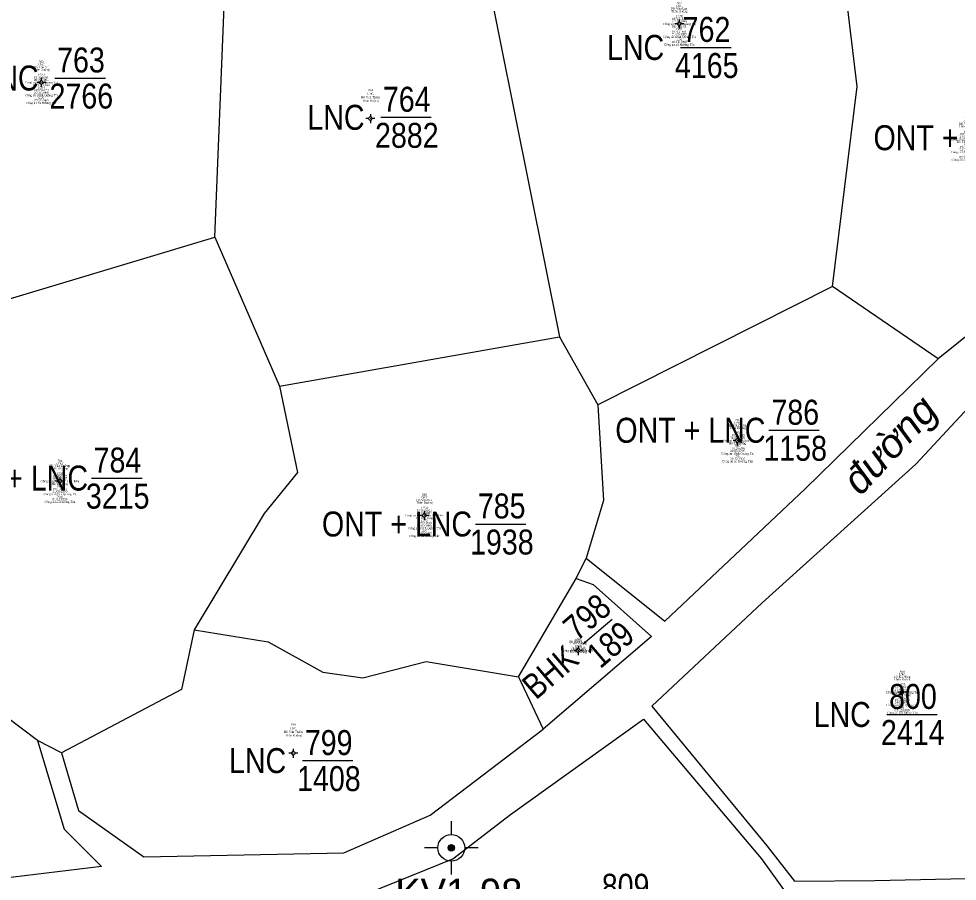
# Model space of a CAD drawing. Header units: metres. Extents: x 545779 to 547235, y 1841259 to 1843294.
# Drawn here: x 546032.5 to 546164.1, y 1842059.5 to 1842180.4 of the extents above; entities that cross this region are included whole.
import ezdxf
from ezdxf.enums import TextEntityAlignment as Align

# ---------------------------------------------------------------- set-up
doc = ezdxf.new("R2010")
doc.units = ezdxf.units.M
doc.header["$MEASUREMENT"] = 0
for name, color, linetype, lineweight in [('Level 10', 7, 'Continuous', 0), ('Level 11', 7, 'Continuous', 0), ('Level 13', 7, 'Continuous', 0), ('Level 15', 7, 'Continuous', 0), ('Level 23', 7, 'Continuous', 0), ('Level 28', 7, 'Continuous', 0), ('Level 8', 7, 'Continuous', 0)]:
    doc.layers.add(name, color=color, linetype=linetype, lineweight=lineweight)
doc.styles.add('Style-univcd', font='univcd.shx')
doc.styles.add('Style-Vnariali', font='Vnariali.shx')
doc.styles.add('Style-vnarialNarrowI', font='vnarialNarrowI.shx')
doc.styles.add('Style-Vntimei', font='Vntimei.shx')

# ---------------------------------------------------------------- blocks, each defined once
blk = doc.blocks.new('DKCDV')
at = {"layer": 'Level 8', "linetype": 'Continuous', "lineweight": 0}
h = blk.add_hatch(color=7, dxfattribs=at)
edge = h.paths.add_edge_path()
edge.add_arc((-0.0025, 0), 1.500009, 0, 360)
at = {"layer": 'Level 8', "color": 1, "linetype": 'Continuous', "lineweight": 0}
for p, q in [((0, 12.500078), (0, 6.266706)), ((-6.233372, 0), (-12.500078, 0)), ((12.500078, 0), (6.266706, 0)), ((0, -6.266706), (0, -12.500078))]:
    blk.add_line(p, q, dxfattribs=at)
for radius in [6.250039, 1.500009]:
    blk.add_circle((-0.0025, 0), radius, dxfattribs=at)
blk = doc.blocks.new('N_THUA_1003')
at = {"layer": 'Level 13', "color": 230, "linetype": 'Continuous', "lineweight": 13, "flags": 128}
blk.add_lwpolyline([(-2.61, 0), (4.49, 0)], dxfattribs=at)
at = {"layer": 'Level 13', "color": 230, "linetype": 'Continuous', "lineweight": 0, "style": 'Style-vnarialNarrowI'}
blk.add_text('762', height=3.49998, dxfattribs=at).set_placement((1.057816, 0.78), align=Align.CENTER)
blk.add_text('LNC ', height=3.49998, dxfattribs=at).set_placement((-3.771418, -0.00001), align=Align.MIDDLE_RIGHT)
blk.add_text('4165', height=3.49998, dxfattribs=at).set_placement((1.083684, -0.78002), align=Align.TOP_CENTER)
blk = doc.blocks.new('N_THUA_1004')
at = {"layer": 'Level 13', "color": 230, "linetype": 'Continuous', "lineweight": 13, "flags": 128}
blk.add_lwpolyline([(-2.61, 0), (4.52, 0)], dxfattribs=at)
at = {"layer": 'Level 13', "color": 230, "linetype": 'Continuous', "lineweight": 0, "style": 'Style-vnarialNarrowI'}
blk.add_text('763', height=3.49998, dxfattribs=at).set_placement((1.059485, 0.78), align=Align.CENTER)
blk.add_text('LNC ', height=3.49998, dxfattribs=at).set_placement((-3.771418, -0.00001), align=Align.MIDDLE_RIGHT)
blk.add_text('2766', height=3.49998, dxfattribs=at).set_placement((1.113631, -0.78002), align=Align.TOP_CENTER)
blk = doc.blocks.new('N_THUA_1005')
at = {"layer": 'Level 13', "color": 230, "linetype": 'Continuous', "lineweight": 13, "flags": 128}
blk.add_lwpolyline([(-2.62, 0), (4.46, 0)], dxfattribs=at)
at = {"layer": 'Level 13', "color": 230, "linetype": 'Continuous', "lineweight": 0, "style": 'Style-vnarialNarrowI'}
blk.add_text('764', height=3.49998, dxfattribs=at).set_placement((1.027401, 0.78), align=Align.CENTER)
blk.add_text('LNC ', height=3.49998, dxfattribs=at).set_placement((-3.771418, -0.00001), align=Align.MIDDLE_RIGHT)
blk.add_text('2882', height=3.49998, dxfattribs=at).set_placement((1.042668, -0.78002), align=Align.TOP_CENTER)
blk = doc.blocks.new('N_THUA_1038')
at = {"layer": 'Level 13', "color": 230, "linetype": 'Continuous', "lineweight": 13, "flags": 128}
blk.add_lwpolyline([(-2.837459, 0.003595), (2.482777, -0.003146)], dxfattribs=at)
at = {"layer": 'Level 13', "color": 230, "linetype": 'Continuous', "lineweight": 0, "style": 'Style-vnarialNarrowI'}
blk.add_text('798', height=3.499917, rotation=0.000087, dxfattribs=at).set_placement((-0.013407, 0.781192), align=Align.CENTER)
blk.add_text('BHK ', height=3.499917, rotation=0.000087, dxfattribs=at).set_placement((-3.71496, 0.001003), align=Align.MIDDLE_RIGHT)
blk.add_text('189', height=3.499917, rotation=0.000087, dxfattribs=at).set_placement((-0.034579, -0.779804), align=Align.TOP_CENTER)
blk = doc.blocks.new('N_THUA_1039')
at = {"layer": 'Level 13', "color": 230, "linetype": 'Continuous', "lineweight": 13, "flags": 128}
blk.add_lwpolyline([(-2.61, 0), (4.47, 0)], dxfattribs=at)
at = {"layer": 'Level 13', "color": 230, "linetype": 'Continuous', "lineweight": 0, "style": 'Style-vnarialNarrowI'}
blk.add_text('799', height=3.49998, dxfattribs=at).set_placement((1.07329, 0.78), align=Align.CENTER)
blk.add_text('LNC ', height=3.49998, dxfattribs=at).set_placement((-3.771418, -0.00001), align=Align.MIDDLE_RIGHT)
blk.add_text('1408', height=3.49998, dxfattribs=at).set_placement((1.103083, -0.78002), align=Align.TOP_CENTER)
blk = doc.blocks.new('N_THUA_1040')
at = {"layer": 'Level 13', "color": 230, "linetype": 'Continuous', "lineweight": 13, "flags": 128}
blk.add_lwpolyline([(-2.62, 0), (4.4, 0)], dxfattribs=at)
at = {"layer": 'Level 13', "color": 230, "linetype": 'Continuous', "lineweight": 0, "style": 'Style-vnarialNarrowI'}
blk.add_text('800', height=3.49998, dxfattribs=at).set_placement((1.024692, 0.78), align=Align.CENTER)
blk.add_text('LNC ', height=3.49998, dxfattribs=at).set_placement((-3.771418, -0.00001), align=Align.MIDDLE_RIGHT)
blk.add_text('2414', height=3.49998, dxfattribs=at).set_placement((0.992253, -0.78002), align=Align.TOP_CENTER)
blk = doc.blocks.new('N_THUA_1047')
at = {"layer": 'Level 13', "color": 230, "linetype": 'Continuous', "lineweight": 13, "flags": 128}
blk.add_lwpolyline([(-2.62, 0), (4.4, 0)], dxfattribs=at)
at = {"layer": 'Level 13', "color": 230, "linetype": 'Continuous', "lineweight": 0, "style": 'Style-vnarialNarrowI'}
blk.add_text('809', height=3.49998, dxfattribs=at).set_placement((1.03329, 0.78), align=Align.CENTER)
blk.add_text('LNC ', height=3.49998, dxfattribs=at).set_placement((-3.771418, -0.00001), align=Align.MIDDLE_RIGHT)
blk.add_text('1779', height=3.49998, dxfattribs=at).set_placement((1.028142, -0.78002), align=Align.TOP_CENTER)
blk = doc.blocks.new('CENTRD')
at = {"layer": 'Level 11', "linetype": 'Continuous', "lineweight": 0}
h = blk.add_hatch(color=3, dxfattribs=at)
edge = h.paths.add_edge_path()
edge.add_arc((-0.0025, 0), 1.500056, 0, 360)
at = {"layer": 'Level 11', "color": 3, "linetype": 'Continuous', "lineweight": 0}
for p, q in [((-6.200231, 0), (-12.600469, 0)), ((0, 6.200231), (-6.200231, 0)), ((-6.200231, 0), (0, -6.200231)), ((0, 12.600469), (0, 6.200231)), ((6.200231, 0), (0, 6.200231)), ((0, -6.200231), (6.200231, 0)), ((12.400462, 0), (6.200231, 0)), ((0, -6.200231), (0, -12.600469))]:
    blk.add_line(p, q, dxfattribs=at)

msp = doc.modelspace()

# ---------------------------------------------------------------- linework, layer by layer
at = {"layer": 'Level 10', "color": 7, "linetype": 'Continuous', "lineweight": 0, "flags": 128}
for points in [[(546093.71, 1842208.73), (546108.32, 1842135.83)], [(546059.98, 1842149.83), (546062.12, 1842201.88)], [(546146.61, 1842142.9), (546150.09, 1842170.92), (546148.4, 1842184.98), (546152.59, 1842192.32)], [(546192.1, 1842157.38), (546161.44, 1842132.75)], [(546013.1, 1842135.74), (546059.98, 1842149.83)], [(546059.98, 1842149.83), (546069.05, 1842128.91)], [(546146.61, 1842142.9), (546113.7, 1842126.31)], [(546161.44, 1842132.75), (546146.61, 1842142.9)], [(546069.05, 1842128.91), (546108.32, 1842135.83)], [(546108.32, 1842135.83), (546113.7, 1842126.31)], [(546112.08, 1842104.78), (546123.11, 1842095.94), (546142.78, 1842114.5), (546161.44, 1842132.75)], [(546171.89, 1842132.61), (546158.28, 1842117.98), (546136.75, 1842098.49), (546121.27, 1842084.02), (546137.46, 1842064.36), (546141.27, 1842059.49), (546152.53, 1842059.58), (546186.62, 1842060.31), (546188.93, 1842064.3), (546189.31, 1842074.68)], [(546069.05, 1842128.91), (546071.61, 1842116.8), (546066.9, 1842111.06), (546057.11, 1842094.74)], [(546113.7, 1842126.31), (546114.48, 1842112.89), (546112.08, 1842104.78)], [(546110.65, 1842101.94), (546112.08, 1842104.78)], [(546102.6, 1842088.11), (546110.65, 1842101.94)], [(546110.65, 1842101.94), (546113.04, 1842101.07), (546121.24, 1842093.78), (546106.03, 1842080.79)], [(546057.11, 1842094.74), (546055.31, 1842086.35), (546038.5, 1842077.47)], [(546057.11, 1842094.74), (546067.5, 1842093.03), (546075.13, 1842088.8), (546080.75, 1842087.98), (546089.65, 1842090.28), (546102.6, 1842088.11)], [(546035.13, 1842079.19), (546019.63, 1842090.88)], [(546102.6, 1842088.11), (546106.03, 1842080.79)], [(546081.21, 1842036.76), (546076.69, 1842043.4), (546069.69, 1842049.63), (546067.69, 1842055.31), (546075.49, 1842055.35), (546093.36, 1842062.6), (546101.45, 1842068.8), (546120.12, 1842082.18), (546136.64, 1842062.62), (546141.41, 1842055.95)], [(546038.5, 1842077.47), (546040.88, 1842069.38), (546050.04, 1842062.88), (546078.08, 1842063.42), (546090.18, 1842068.71), (546106.03, 1842080.79)], [(546035.13, 1842079.19), (546038.89, 1842066.75), (546044.12, 1842061.53), (546005.52, 1842056.85), (546000, 1842056.39)], [(546038.5, 1842077.47), (546035.13, 1842079.19)]]:
    msp.add_lwpolyline(points, dxfattribs=at)
at = {"layer": 'Level 13', "color": 230, "linetype": 'Continuous', "lineweight": 13, "flags": 128}
for points in [[(546137.67, 1842122.72), (546144.75, 1842122.72)], [(546042.69, 1842116.01), (546049.79, 1842116.01)], [(546096.54, 1842109.57), (546103.62, 1842109.57)]]:
    msp.add_lwpolyline(points, dxfattribs=at)
at = {"layer": 'Level 23', "color": 12, "linetype": 'Continuous', "lineweight": 0, "flags": 128}
for points in [[(546192.1, 1842157.38), (546161.44, 1842132.75)], [(546112.08, 1842104.78), (546123.11, 1842095.94), (546142.78, 1842114.5), (546161.44, 1842132.75)], [(546171.89, 1842132.61), (546158.28, 1842117.98), (546136.75, 1842098.49), (546121.27, 1842084.02), (546137.46, 1842064.36), (546141.27, 1842059.49), (546152.53, 1842059.58), (546186.62, 1842060.31), (546188.93, 1842064.3), (546189.31, 1842074.68)], [(546110.65, 1842101.94), (546112.08, 1842104.78)], [(546110.65, 1842101.94), (546113.04, 1842101.07), (546121.24, 1842093.78), (546106.03, 1842080.79)], [(546081.21, 1842036.76), (546076.69, 1842043.4), (546069.69, 1842049.63), (546067.69, 1842055.31), (546075.49, 1842055.35), (546093.36, 1842062.6), (546101.45, 1842068.8), (546120.12, 1842082.18), (546136.64, 1842062.62), (546141.41, 1842055.95)], [(546038.5, 1842077.47), (546040.88, 1842069.38), (546050.04, 1842062.88), (546078.08, 1842063.42), (546090.18, 1842068.71), (546106.03, 1842080.79)], [(546035.13, 1842079.19), (546038.89, 1842066.75), (546044.12, 1842061.53), (546005.52, 1842056.85), (546000, 1842056.39)], [(546038.5, 1842077.47), (546035.13, 1842079.19)]]:
    msp.add_lwpolyline(points, dxfattribs=at)

# ---------------------------------------------------------------- block references
at = {"layer": 'Level 11', "color": 3, "linetype": 'Continuous', "lineweight": 0, "xscale": 0.049998, "yscale": 0.049998, "zscale": 0.049998}
for p in [(546125.13, 1842179.72), (546035.67, 1842171.52), (546081.82, 1842166.45), (546133.29, 1842121.27), (546038.28, 1842115.57), (546089.38, 1842110.78), (546110.95, 1842091.82), (546156.37, 1842085.98), (546071, 1842077.42)]:
    msp.add_blockref('CENTRD', p, dxfattribs=at)
at = {"layer": 'Level 13', "color": 230, "linetype": 'Continuous', "lineweight": 0}
for name, p in [('N_THUA_1003', (546127.89, 1842176.42)), ('N_THUA_1004', (546040.17, 1842172.13)), ('N_THUA_1005', (546085.88, 1842166.62)), ('N_THUA_1040', (546156.87, 1842082.85)), ('N_THUA_1039', (546074.89, 1842076.38)), ('N_THUA_1047', (546116.57, 1842056.22))]:
    msp.add_blockref(name, p, dxfattribs=at)
at = {"layer": 'Level 13', "color": 230, "linetype": 'Continuous', "lineweight": 0, "xscale": 1.000001, "yscale": 1.000001, "zscale": 1.000001, "rotation": 40.498677}
msp.add_blockref('N_THUA_1038', (546113.83, 1842094.62), dxfattribs=at)
at = {"layer": 'Level 8', "color": 1, "linetype": 'Continuous', "lineweight": 0, "xscale": 0.299998, "yscale": 0.299998, "zscale": 0.299998}
msp.add_blockref('DKCDV', (546093.16, 1842064.14), dxfattribs=at)

# ---------------------------------------------------------------- texts
at = {"layer": 'Level 13', "color": 230, "linetype": 'Continuous', "lineweight": 0, "style": 'Style-vnarialNarrowI'}
for p in [(546173.41, 1842163.76), (546137.21, 1842122.72), (546042.22, 1842116.01), (546096.07, 1842109.57)]:
    msp.add_text('ONT + LNC', height=3.5, dxfattribs=at).set_placement(p, align=Align.MIDDLE_RIGHT)
for s, p in [('786', (546141.39, 1842123.5)), ('784', (546046.35, 1842116.79)), ('785', (546100.22, 1842110.35))]:
    msp.add_text(s, height=3.5, dxfattribs=at).set_placement(p, align=Align.CENTER)
for s, p in [('1158', (546141.38, 1842121.94)), ('3215', (546046.38, 1842115.23)), ('1938', (546100.25, 1842108.79))]:
    msp.add_text(s, height=3.5, dxfattribs=at).set_placement(p, align=Align.TOP_CENTER)
at = {"layer": 'Level 15', "color": 3, "linetype": 'Continuous', "lineweight": 0, "char_height": 0.3, "attachment_point": 5, "style": 'Style-Vntimei'}
for s, insert, line_spacing_factor in [('762\\PLNC\\PHå V¨n L¹c\\PTh«n Ruéng\\P \\P1978\\P197121873\\P21/09/1999\\PC«ng an t∅nh Qu¶ng TrÞ\\PHå ThÞ HÒ\\P1981\\P197121851\\P21/09/1999\\PC«ng an t∅nh Qu¶ng TrÞ\\P22/6\\P02/12/1998\\PC«ng an x· H\xadíng T©n\\P', (546125.13, 1842179.67), 0.72), ('763\\PLNC\\PHå V¨n M×\\PTh«n Ruéng\\P \\P1983\\P197156381\\P08/09/2001\\PC«ng an t∅nh Qu¶ng TrÞ\\PHå ThÞ Ch¸o\\P1984\\P197236273\\P24/02/2006\\PC«ng an t∅nh Qu¶ng TrÞ\\P65/6\\P27/07/2005\\PC«ng an x· H\xadíng T©n\\P', (546035.67, 1842171.47), 0.72), ('765\\PONT\\PHå V¨n Lai\\PTh«n Ruéng\\P \\P1958\\P197121536\\P21/09/1999\\PC«ng an t∅nh Qu¶ng TrÞ\\PHå ThÞ Ra Cun\\P1954\\P197121853\\P21/09/1999\\PC«ng an t∅nh Qu¶ng TrÞ\\P24/6\\P02/12/1998\\PC«ng an x· H\xadíng T©n\\P', (546165.47, 1842163.5), 0.72), ('786\\PONT\\PHå Ka CLing\\PTh«n Ruéng\\P \\P1978\\P197121815\\P24/09/1999\\PC«ng an t∅nh Qu¶ng TrÞ\\PHå ThÞ Bong\\P1982\\P197236296\\P24/02/2006\\PC«ng an t∅nh Qu¶ng TrÞ\\P7/6\\P01/12/1998\\PC«ng an x· H\xadíng T©n\\P', (546133.29, 1842121.22), 0.72), ('784\\PONT\\PHå V¨n Ta P\xadp\\PTh«n Ruéng\\P \\P1958\\P190457122\\P30/06/1987\\PC«ng an t∅nh B×nh TrÞ Thiªn\\PHå ThÞ Phay\\P1965\\P197121855\\P21/09/1999\\PC«ng an t∅nh Qu¶ng TrÞ\\P26/6\\P01/11/1998\\PC«ng an x· H\xadíng T©n\\P', (546038.28, 1842115.52), 0.72), ('785\\PONT\\PHå V¨n Pen\\PTh«n Ruéng\\P \\P1954\\P191143027\\P26/06/1987\\PC«ng an t∅nh B×nh TrÞ Thiªn\\PHå ThÞ Hång\\P1972\\P197121818\\P21/09/1999\\PC«ng an t∅nh Qu¶ng TrÞ\\P16/6\\P18/05/2005\\PC«ng an x· H\xadíng T©n\\P', (546089.38, 1842110.73), 0.72), ('798\\PBHK\\PHå Ka CLing\\PTh«n Ruéng\\P \\P1978\\P197121815\\P24/09/1999\\PC«ng an t∅nh Qu¶ng TrÞ\\PHå ThÞ Bong\\P \\P \\P \\P \\P \\P \\P \\P', (546110.95, 1842091.77), 0.405), ('800\\PLNC\\PHå Ka Neng\\PTh«n Ruéng\\P \\P1978\\P197121815\\P21/09/1999\\PC«ng an t∅nh Qu¶ng TrÞ\\PHå ThÞ B«ng\\P1982\\P197236296\\P24/02/2006\\PC«ng an t∅nh Qu¶ng TrÞ\\P7/6\\P01/12/1998\\PC«ng an x· H\xadíng T©n\\P', (546156.37, 1842085.93), 0.72)]:
    msp.add_mtext(s, dxfattribs=dict(at, insert=insert, line_spacing_factor=line_spacing_factor))
for s, insert in [('764\\PLNC\\PHå V¨n Thiªn\\PTh«n Ruéng\\P \\P \\P \\P \\P \\P \\P \\P \\P \\P \\P \\P \\P \\P', (546081.82, 1842166.4)), ('799\\PLNC\\PHå V¨n Thiªn\\PTh«n Ruéng\\P \\P \\P \\P \\P \\P \\P \\P \\P \\P \\P \\P \\P \\P', (546071, 1842077.37))]:
    msp.add_mtext(s, dxfattribs=dict(at, insert=insert))
at = {"layer": 'Level 28', "color": 230, "linetype": 'Continuous', "lineweight": 0, "style": 'Style-Vnariali'}
msp.add_text('®\xadêng', height=4, rotation=47.0548, dxfattribs=at).set_placement((546154.61, 1842120.71), align=Align.MIDDLE_CENTER)
at = {"layer": 'Level 8', "color": 230, "linetype": 'Continuous', "lineweight": 0, "style": 'Style-univcd'}
msp.add_text('KV1-98', height=4, dxfattribs=at).set_placement((546094.21, 1842055.82), align=Align.CENTER)

doc.saveas('drawing.dxf')
